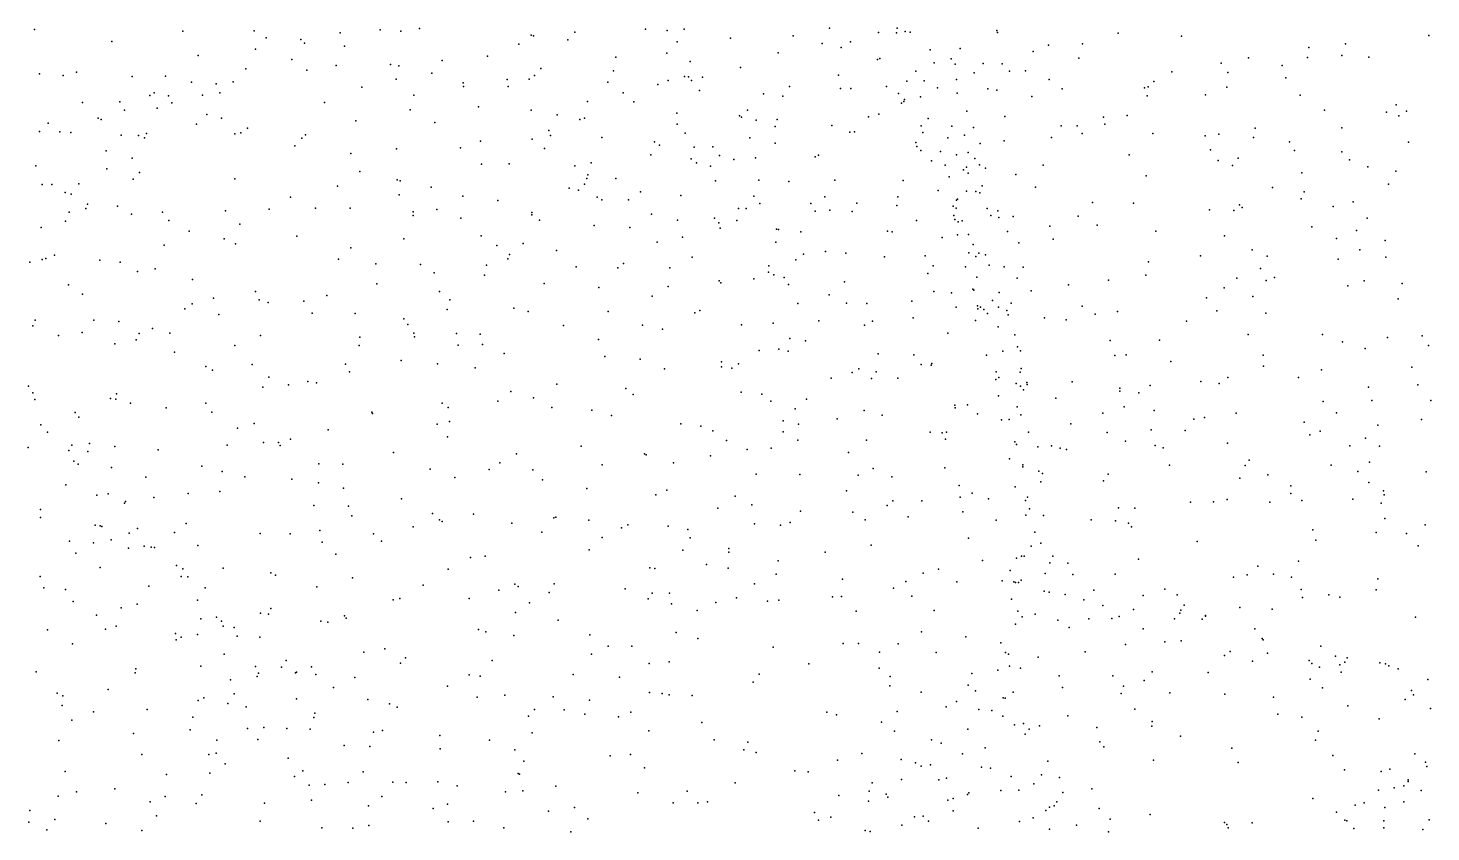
# Model space of a CAD drawing. Header units: metres. Extents: x -24.3 to 24.3, y -27.7 to 27.7.
# Drawn here: x 5.89 to 11.93, y 10.39 to 13.85 of the extents above; entities that cross this region are included whole.
import ezdxf

# ---------------------------------------------------------------- set-up
doc = ezdxf.new("R2010")
doc.units = ezdxf.units.M

msp = doc.modelspace()

# ---------------------------------------------------------------- linework, layer by layer
for p in [(5.9222, 13.847, 0.5785), (6.5594, 13.839, -16.9642), (6.8667, 13.8408, -20.7703), (7.2372, 13.8325, 15.7071), (7.4096, 13.8445, -7.7892), (7.4977, 13.8396, -20.4558), (7.5789, 13.8506, 15.6211), (8.2475, 13.8355, 6.1932), (8.5514, 13.8483, -0.5625), (8.6449, 13.8419, 6.3828), (8.7181, 13.8484, -1.9576), (9.3433, 13.8526, 9.8176), (9.5545, 13.8335, 5.4981), (9.6322, 13.8326, 13.277), (9.6342, 13.8528, -2.6194), (9.6695, 13.8383, 8.7217), (9.6901, 13.8353, 5.2052), (10.063, 13.8424, -18.0805), (10.0667, 13.833, -2.3175), (10.5855, 13.8315, 7.3903), (6.2547, 13.7956, -8.2663), (6.9182, 13.8105, 5.0172), (7.0681, 13.8037, 15.4948), (7.0842, 13.7882, 0.6271), (7.2558, 13.7746, 15.9431), (8.0059, 13.784, 15.6062), (8.059, 13.8227, 6.0335), (8.0691, 13.8193, -20.2225), (8.2166, 13.8018, 15.5233), (8.6883, 13.7933, 14.8891), (8.9165, 13.8099, 6.2305), (9.1862, 13.8187, 6.0988), (9.311, 13.7861, 5.88), (9.394, 13.7688, -19.4356), (9.4342, 13.7935, 9.5361), (10.2864, 13.7791, -0.3997), (10.4329, 13.7851, 0.0687), (10.8581, 13.8182, -16.1279), (11.4062, 13.7692, 7.2588), (11.5637, 13.7856, -8.0771), (11.9226, 13.8203, -8.3154), (6.6258, 13.7353, 14.6047), (6.8725, 13.7613, 15.1132), (7.0297, 13.7172, 15.9738), (7.6762, 13.7125, 15.9197), (7.8707, 13.7317, 15.7912), (8.4231, 13.727, 15.3214), (8.6429, 13.7448, -9.0266), (8.7441, 13.7087, -19.972), (9.1227, 13.7455, -19.6877), (9.5503, 13.7169, 13.5079), (9.5595, 13.7212, 10.6411), (9.7765, 13.7591, -18.8427), (9.8667, 13.7208, 12.0361), (9.9051, 13.7655, 4.8963), (10.2198, 13.7519, 7.5566), (10.417, 13.7227, 4.6373), (11.1471, 13.7245, -6.9678), (11.3999, 13.7254, 1.2854), (11.5486, 13.7341, 4.293), (11.6646, 13.7277, 7.2023), (5.9431, 13.6552, 4.3952), (6.0451, 13.649, -17.4381), (6.1027, 13.6626, 13.7941), (6.8311, 13.677, -7.9704), (7.093, 13.6716, 16.2253), (7.2202, 13.6915, 5.1909), (7.4531, 13.6953, 0.6147), (7.4898, 13.6907, 16.0565), (7.632, 13.6592, -15.7887), (8.0737, 13.6492, 15.9088), (8.1005, 13.6794, -7.9086), (8.4136, 13.6691, 6.0045), (8.9604, 13.6825, 14.5372), (9.3817, 13.6499, 5.419), (9.7154, 13.667, 13.1242), (9.794, 13.7028, 8.3499), (9.8845, 13.6971, 12.3696), (9.9666, 13.6608, 7.8008), (10.0053, 13.7007, -2.0356), (10.0867, 13.699, -10.3491), (10.1182, 13.6672, -15.0908), (10.1875, 13.6682, -1.1535), (10.8161, 13.6637, -15.4706), (11.0287, 13.7022, 7.2124), (11.0573, 13.6613, 4.416), (11.291, 13.6911, 4.3559), (6.3421, 13.6436, 14.2073), (6.4849, 13.646, 4.7168), (6.5967, 13.6194, 15.9318), (6.7028, 13.6128, 16.2156), (6.777, 13.6207, 15.6493), (7.3308, 13.5985, 16.5334), (7.4783, 13.6324, 16.2923), (7.7663, 13.6168, 16.1407), (7.7681, 13.6008, 5.4824), (7.9556, 13.6321, 0.536), (7.9604, 13.601, -15.5992), (8.0505, 13.6328, 5.7817), (8.3899, 13.6203, -20.1739), (8.6039, 13.6101, -9.3624), (8.6483, 13.6265, 15.1609), (8.7198, 13.6436, -1.0296), (8.7361, 13.6426, 5.9488), (8.7496, 13.6278, -0.7331), (8.7961, 13.641, -9.6203), (9.1714, 13.6018, 14.2498), (9.3912, 13.5929, -10.2033), (9.4357, 13.5927, 5.2009), (9.5879, 13.6015, 9.6222), (9.6755, 13.624, 8.9856), (9.75, 13.6261, -10.3028), (9.8074, 13.5961, 12.8498), (9.8903, 13.6316, 4.7146), (10.0242, 13.5907, 7.4621), (10.2885, 13.6319, 7.3092), (10.344, 13.5915, -17.5608), (10.6992, 13.5954, 7.0923), (10.7144, 13.6002, 0.5012), (10.7397, 13.6234, 4.4958), (11.0536, 13.5991, 0.8849), (11.3073, 13.6381, -7.8073), (6.1278, 13.5321, -8.8568), (6.2891, 13.5357, -8.5609), (6.4176, 13.5628, 16.6306), (6.4366, 13.5733, 16.3734), (6.4985, 13.5607, 15.6443), (6.5121, 13.5313, -8.294), (6.6439, 13.5644, 16.5701), (6.7198, 13.5733, 15.3808), (7.17, 13.5326, 16.7512), (7.5544, 13.5637, 16.5042), (8.3011, 13.5368, 5.7159), (8.4552, 13.5737, 15.5666), (8.5008, 13.5358, -8.7634), (8.7836, 13.5837, -0.3398), (9.0586, 13.569, 5.5133), (9.1426, 13.5598, -2.316), (9.6403, 13.5712, 9.2495), (9.6538, 13.5302, 9.9342), (9.6638, 13.5372, 10.1548), (9.6667, 13.5447, -19.1536), (9.7345, 13.5564, 10.8051), (9.8929, 13.5719, 11.7532), (10.064, 13.5855, -1.6063), (10.2139, 13.5581, 4.5928), (10.711, 13.5611, -16.9847), (10.9623, 13.5648, -16.6122), (11.369, 13.5633, -6.4679), (6.1954, 13.4651, 16.7578), (6.3094, 13.4999, 15.8519), (6.4502, 13.5086, 14.7652), (6.6635, 13.4811, 4.8448), (6.7265, 13.4655, 16.8836), (7.5387, 13.5014, 5.3202), (7.8332, 13.5139, -20.4754), (8.0593, 13.4988, 5.6093), (8.1711, 13.4799, 16.2092), (8.6858, 13.4872, 5.6493), (8.9565, 13.4748, 5.3394), (8.9648, 13.4695, 14.8476), (8.9901, 13.4987, -19.9181), (9.5113, 13.4714, 4.7426), (9.5556, 13.4822, -2.2508), (9.9344, 13.4944, 12.1383), (10.0978, 13.4727, -18.0924), (10.522, 13.4691, -17.338), (10.6248, 13.476, -15.1131), (11.4743, 13.4994, 7.0004), (11.74, 13.4906, 7.0037), (11.7823, 13.5228, -10.4404), (11.7937, 13.4746, 4.2264), (11.8274, 13.4948, -5.98), (5.9436, 13.4069, -21.8291), (5.9797, 13.4435, -9.3029), (6.0302, 13.406, 13.8694), (6.2081, 13.4598, -21.4985), (6.6195, 13.4392, -16.755), (6.8387, 13.4224, -16.4595), (7.3039, 13.4539, 5.1815), (7.6448, 13.4467, -7.7914), (8.1357, 13.4112, -20.3873), (8.2693, 13.4587, -15.4057), (8.2894, 13.4644, -8.1235), (8.6875, 13.4391, 15.4019), (9.0272, 13.4569, -15.1742), (9.1092, 13.4293, -10.2319), (9.1182, 13.4591, 5.1107), (9.3539, 13.4327, -19.6486), (9.4313, 13.405, -15.0439), (9.4514, 13.4062, 13.8364), (9.7376, 13.4321, 4.5454), (9.7684, 13.4636, -15.0137), (9.8701, 13.4308, 10.9584), (9.9624, 13.4241, 12.3711), (10.341, 13.4317, 7.0479), (10.4087, 13.4313, 4.4455), (10.5283, 13.4397, -10.5434), (11.1751, 13.4226, -15.6219), (11.5477, 13.4232, 4.2741), (6.0775, 13.4028, 15.8787), (6.2947, 13.392, -17.1289), (6.3689, 13.3903, 0.8643), (6.395, 13.3805, 16.9977), (6.4031, 13.3986, 15.2058), (6.7835, 13.3972, 0.8903), (6.8099, 13.4022, -21.0975), (7.0427, 13.3466, 4.9814), (7.0722, 13.3783, -20.9322), (7.0879, 13.3928, -16.1215), (7.8405, 13.3658, 5.3483), (8.0634, 13.3747, -7.9502), (8.1421, 13.3902, 5.4), (8.3639, 13.3822, 16.0596), (8.59, 13.3635, 15.7337), (8.6113, 13.3494, -20.1955), (8.7218, 13.3997, 5.3058), (9.0001, 13.3804, 4.9407), (9.1097, 13.357, 4.7377), (9.7153, 13.3607, -1.9725), (9.7451, 13.4036, 10.4618), (9.8525, 13.3802, 8.4045), (9.9248, 13.3918, 11.4793), (9.9918, 13.3553, -1.3468), (10.0947, 13.3672, 4.4426), (10.2984, 13.3811, -0.1443), (10.4307, 13.3991, 0.1436), (10.7344, 13.3992, 4.3421), (10.9595, 13.3887, -10.6068), (11.0188, 13.3955, -15.3254), (11.1683, 13.3812, -7.5719), (11.3227, 13.3628, -16.1187), (11.835, 13.3612, 1.7551), (6.2295, 13.3244, 14.4645), (6.3417, 13.2933, 14.8936), (7.283, 13.3133, 0.9372), (7.4796, 13.3335, 16.8188), (7.7549, 13.3367, 16.6544), (8.117, 13.3344, 16.4094), (8.5745, 13.3072, 5.1153), (8.7477, 13.2906, 4.8708), (8.7606, 13.3404, 0.2616), (8.8404, 13.3421, -10.1062), (8.8696, 13.3043, 15.3339), (8.9321, 13.2865, -0.7247), (9.0253, 13.2936, -2.1276), (9.2818, 13.298, 14.2702), (9.2962, 13.3062, 4.486), (9.7187, 13.3433, 9.1949), (9.7366, 13.3255, 9.7085), (9.8204, 13.3213, -10.5267), (9.8896, 13.3076, 7.9698), (9.9395, 13.3178, -18.5446), (9.9687, 13.291, 11.7218), (10.6329, 13.3076, 6.8856), (10.9836, 13.3284, 6.9053), (11.1028, 13.2927, 0.8464), (11.3451, 13.3264, 1.1063), (11.5478, 13.3205, -8.0584), (11.5807, 13.2855, 6.9029), (5.9269, 13.2602, -22.1013), (6.2331, 13.2467, 4.6417), (6.3735, 13.2312, -21.6868), (7.3215, 13.2356, -7.9036), (7.8458, 13.2676, 0.8384), (7.965, 13.2687, 5.1579), (8.247, 13.2595, 0.7057), (8.317, 13.2722, 5.198), (8.7708, 13.273, 15.577), (8.8316, 13.2591, -1.1322), (9.7819, 13.2808, 10.1178), (9.8412, 13.2627, 8.6594), (9.92, 13.243, 10.8573), (9.9325, 13.2545, 12.5528), (9.9395, 13.2281, -14.8997), (9.9885, 13.2648, 11.9615), (10.0154, 13.25, -0.8764), (10.2624, 13.2629, -17.772), (11.0155, 13.2831, 4.2505), (11.0783, 13.2612, -16.7891), (11.3762, 13.2293, -16.3809), (11.6609, 13.2557, 1.4827), (11.7808, 13.2368, 4.2141), (5.9545, 13.1789, 13.9563), (5.9968, 13.1796, 0.8239), (6.1121, 13.1821, -17.2507), (6.3463, 13.2031, -9.0065), (6.7837, 13.2037, 17.1879), (7.2258, 13.1718, 4.9891), (7.4826, 13.1989, 5.0887), (7.4953, 13.1957, -20.8264), (7.6285, 13.1687, -15.6552), (8.2222, 13.1635, -8.1699), (8.2882, 13.1811, 4.9454), (8.2982, 13.2046, 16.3551), (8.3036, 13.2214, -9.2601), (8.4233, 13.2049, 16.1765), (8.8531, 13.1946, -15.152), (9.0398, 13.1986, -0.021), (9.168, 13.192, 14.6436), (9.3657, 13.1977, -10.4985), (9.6597, 13.1968, 4.186), (9.8583, 13.2121, 12.8551), (10.0008, 13.1743, 12.277), (10.1448, 13.2228, 4.2656), (10.2301, 13.1683, -14.8385), (10.7061, 13.2162, -14.9451), (11.2497, 13.1666, -10.7182), (11.7487, 13.1815, -8.2306), (6.0538, 13.1454, 14.3415), (6.0787, 13.1378, 15.1558), (7.0228, 13.1255, -21.1863), (7.4917, 13.1343, 16.9961), (7.7653, 13.1291, -20.7166), (7.9161, 13.1113, 4.879), (8.2634, 13.1552, -8.7596), (8.3437, 13.1245, -20.4288), (8.3638, 13.1142, 4.6807), (8.4775, 13.1142, -10.0367), (8.5292, 13.1478, -15.2348), (8.7038, 13.1319, 4.4856), (9.0172, 13.129, 4.2602), (9.3228, 13.1262, 4.0518), (9.6379, 13.1261, -19.3787), (9.8108, 13.1535, 9.4333), (9.8897, 13.1127, 4.079), (9.8939, 13.1168, 8.3757), (9.9331, 13.1513, 7.7598), (9.9724, 13.15, 11.1895), (9.9901, 13.1439, 7.496), (11.3739, 13.1175, -6.6829), (11.3867, 13.1472, 6.8352), (11.5967, 13.1043, -15.9413), (6.0714, 13.0611, 4.6904), (6.1426, 13.0766, -22.2504), (6.1501, 13.0952, 14.9363), (6.2794, 13.0857, 0.9689), (6.3385, 13.0519, 4.7174), (6.4727, 13.0606, 17.3464), (6.7434, 13.0668, -16.5341), (6.9312, 13.0735, -16.284), (7.1308, 13.0779, 1.0574), (7.2804, 13.0775, -15.8986), (7.5511, 13.0612, 1.0338), (7.5511, 13.0466, -7.9702), (7.6538, 13.0716, 4.8391), (8.0615, 13.0596, 16.7206), (8.0623, 13.0496, -20.5965), (8.5772, 13.0517, 16.0452), (8.9509, 13.0765, -1.931), (8.9848, 13.0762, 0.3128), (9.0431, 13.0973, 15.0354), (9.2634, 13.097, 14.3846), (9.2817, 13.0642, -14.9921), (9.3447, 13.0685, 14.1361), (9.4405, 13.0628, -19.7056), (9.461, 13.0987, 13.862), (9.6332, 13.0898, 13.4717), (9.8753, 13.0863, 10.1537), (9.8787, 13.0455, -1.2874), (9.889, 13.0781, -18.7373), (10.0213, 13.0758, 11.5928), (10.038, 13.046, 12.0465), (10.0677, 13.0658, -18.2119), (10.4133, 13.0429, -0.0028), (10.4754, 13.1025, -10.6905), (10.6513, 13.0986, 4.1208), (10.9786, 13.0706, 4.1523), (11.0834, 13.0677, 6.7843), (11.1078, 13.0913, -15.0469), (11.1187, 13.0803, -7.1815), (11.5108, 13.0849, 1.2057), (5.9499, 12.9938, 14.1657), (6.0543, 13.0219, -9.8896), (6.4996, 13.0251, -16.8539), (6.8057, 13.0088, 17.3165), (7.7571, 13.0352, 16.9263), (8.0953, 13.0261, -9.1384), (8.3308, 13.0037, 16.4518), (8.4837, 12.9946, 4.3368), (8.6888, 13.0264, -10.2787), (8.8489, 13.0346, 15.6002), (8.8674, 13.0146, 4.1143), (8.8725, 12.992, -1.5218), (8.9449, 13.0246, -20.1544), (9.1147, 12.9874, 3.8849), (9.1236, 12.9857, -10.543), (9.7183, 13.0239, 13.2782), (9.8832, 13.0295, 9.7179), (9.8973, 13.0189, 9.944), (9.9146, 13.0225, 8.0749), (10.0724, 13.038, 3.9867), (10.1337, 13.0411, -0.3882), (10.2923, 13.0001, 6.9423), (10.4946, 13.0038, -17.6155), (11.4189, 12.9978, -8.065), (11.6569, 13.0341, 6.8084), (6.5871, 12.9784, -8.879), (6.7373, 12.9459, 1.0992), (6.787, 12.9247, -8.6288), (7.051, 12.9575, 4.799), (7.5112, 12.9456, 17.1155), (7.8439, 12.9586, -15.5165), (8.0253, 12.926, 4.5416), (8.6011, 12.9317, 4.1209), (8.7106, 12.9532, 0.6966), (9.112, 12.9312, -0.7196), (9.2205, 12.9753, 14.5618), (9.5932, 12.9787, 3.8648), (9.6132, 12.9758, -14.8739), (9.8284, 12.9512, 13.0258), (9.8947, 12.9622, 9.1611), (9.9413, 12.9647, 12.61), (9.962, 12.9216, 3.814), (10.1096, 12.9766, 7.0835), (10.1584, 12.929, -10.7177), (10.3062, 12.944, 3.8862), (10.7475, 12.9787, 6.7325), (11.0433, 12.9582, -7.5465), (11.5255, 12.9471, 4.1057), (11.6112, 12.9814, -6.4094), (11.7346, 12.9388, -15.6693), (5.9709, 12.8615, -10.2209), (6.0069, 12.8757, -22.9867), (6.4803, 12.9187, -22.009), (7.283, 12.9067, 4.6946), (7.9119, 12.9175, -8.1534), (7.9663, 12.8784, -8.6253), (8.168, 12.8953, 4.3685), (8.7524, 12.8671, 15.8501), (9.2313, 12.8798, -0.392), (9.3259, 12.8913, 3.738), (9.4137, 12.884, -10.6348), (9.5795, 12.8684, 13.5905), (9.7546, 12.8723, -10.7048), (9.9435, 12.8856, 9.5416), (9.9727, 12.8697, 10.0841), (9.9863, 12.8837, -18.4892), (10.0143, 12.8772, 10.7094), (10.9396, 12.8725, 6.7047), (11.1627, 12.8982, 0.7053), (11.2274, 12.8712, -17.0542), (11.6259, 12.8987, -10.6218), (11.7374, 12.8667, 1.4055), (5.9021, 12.8457, 0.8617), (5.9546, 12.856, -17.333), (6.2029, 12.8543, -22.6769), (6.2901, 12.8446, 17.4928), (6.3655, 12.8054, 1.0513), (6.4415, 12.8166, -22.3276), (7.2304, 12.8581, -21.25), (7.3911, 12.8381, -8.1682), (7.5836, 12.8354, 4.5891), (7.8674, 12.8317, 16.9216), (7.9585, 12.8599, -9.4784), (8.2527, 12.825, 1.01), (8.4316, 12.8209, 4.0143), (8.4572, 12.8394, 16.3232), (8.6557, 12.8203, 3.8442), (9.0809, 12.8018, 15.0638), (9.0828, 12.8288, -14.9854), (9.1984, 12.8554, 0.1516), (9.7897, 12.8293, -19.1466), (9.9282, 12.8254, 8.9237), (10.0306, 12.8329, 12.2887), (10.0953, 12.8253, 11.6889), (10.1773, 12.823, 3.7044), (10.7168, 12.8464, 3.9173), (11.1989, 12.8181, -6.8606), (11.5332, 12.8586, 6.7308), (6.0683, 12.7477, 4.6773), (6.6021, 12.7707, 17.5044), (7.3956, 12.7515, 17.2343), (7.6421, 12.7995, -20.9449), (7.8577, 12.7888, 4.4052), (8.1146, 12.7537, -9.9878), (8.6482, 12.7409, -20.4064), (8.8684, 12.7647, 15.6883), (8.8754, 12.7568, 3.5872), (9.0179, 12.7728, 0.5967), (9.1032, 12.7907, -1.4519), (9.1487, 12.7791, 14.856), (9.1666, 12.7488, 3.5601), (9.4073, 12.7609, -1.5457), (9.7664, 12.7971, 3.6229), (9.9769, 12.7803, 9.7374), (10.1515, 12.7757, 7.1651), (10.3722, 12.7477, -0.1914), (10.5434, 12.7672, 6.8467), (10.7049, 12.7894, -17.5078), (11.0958, 12.7765, -10.7836), (11.2233, 12.7665, 3.9799), (11.2589, 12.7787, 6.7376), (11.5739, 12.7434, -8.3369), (11.6442, 12.7644, 4.0834), (11.8083, 12.7539, 6.7615), (6.1286, 12.707, 17.5528), (6.692, 12.6903, -22.1255), (6.8729, 12.7196, -16.308), (6.888, 12.6836, -21.8269), (7.1792, 12.7023, 4.5209), (7.6651, 12.7187, -8.2859), (7.7097, 12.6826, -8.7375), (8.3507, 12.7366, -20.5728), (8.5798, 12.6993, -10.4762), (9.3419, 12.705, -14.8753), (9.793, 12.7193, -1.0207), (9.8688, 12.7125, 12.9214), (9.9606, 12.7287, 7.9887), (9.9649, 12.7246, 7.6456), (10.0447, 12.6801, 10.3672), (10.0733, 12.7146, 12.086), (10.2107, 12.7215, -14.6712), (10.9657, 12.6917, -17.3796), (11.0421, 12.7352, -7.8335), (11.1648, 12.698, -14.795), (11.7905, 12.6881, -8.5366), (6.5691, 12.6448, -9.4829), (6.5999, 12.6653, 4.5767), (6.7149, 12.6202, 1.1593), (6.9277, 12.6722, 4.5986), (7.0804, 12.6771, -21.5785), (7.1164, 12.6262, 17.4031), (7.301, 12.624, -8.6024), (7.6973, 12.6413, -9.038), (7.9853, 12.6467, 4.0258), (8.0469, 12.6329, 16.8703), (8.3901, 12.6326, 3.6967), (8.7638, 12.6274, 15.9351), (8.7847, 12.6373, -15.0652), (9.2073, 12.6671, -1.1784), (9.4165, 12.6692, 3.4414), (9.5039, 12.6677, -19.7698), (9.6978, 12.678, -19.4781), (9.8886, 12.6521, -18.8444), (9.9799, 12.6578, 8.2521), (9.982, 12.6443, 8.7811), (9.9935, 12.6517, 9.4661), (10.0068, 12.6414, 12.4469), (10.023, 12.6238, 9.946), (10.0702, 12.6521, -18.3151), (10.1058, 12.6376, 10.9977), (10.1252, 12.6681, 11.4321), (10.4314, 12.6561, -10.8006), (10.4869, 12.6212, 3.5823), (10.5831, 12.6324, -14.6053), (11.0099, 12.6356, 6.7796), (11.2217, 12.625, -8.1081), (5.915, 12.5714, 4.6433), (5.9248, 12.5951, -23.6011), (6.1776, 12.5956, -10.1344), (6.2847, 12.5901, -23.0193), (6.4297, 12.5599, -16.8555), (7.5111, 12.6008, 4.3105), (7.5285, 12.5776, 1.2008), (8.1977, 12.5725, -15.2693), (8.5391, 12.5743, 3.5223), (8.9648, 12.5759, 15.5083), (9.1005, 12.582, -20.1841), (9.297, 12.5929, 14.4475), (9.4935, 12.5741, -1.1187), (9.5287, 12.5917, 13.7117), (9.7032, 12.6061, 3.3489), (9.9715, 12.5947, 3.3742), (10.0694, 12.5673, 7.481), (10.1118, 12.6186, 11.8023), (10.268, 12.6061, -17.9801), (10.362, 12.5971, 6.998), (10.8797, 12.5909, 3.7), (6.0244, 12.5295, 17.6376), (6.1265, 12.5424, -23.3573), (6.3584, 12.5104, -9.911), (6.3724, 12.538, 4.5686), (6.5033, 12.5401, 17.6104), (6.8946, 12.5301, 17.5), (7.3222, 12.522, -15.7652), (7.5539, 12.5403, -9.3034), (7.5577, 12.5241, -21.1555), (7.7385, 12.5383, 4.0316), (7.8399, 12.536, -15.4399), (8.3493, 12.513, 16.5616), (8.6242, 12.5566, 1.0067), (9.1727, 12.5161, -10.7532), (9.2394, 12.5066, 14.6594), (9.8528, 12.5392, -10.7948), (10.1415, 12.5322, -0.4365), (10.551, 12.508, 6.9054), (10.764, 12.5088, 0.1361), (11.1458, 12.5334, 0.4961), (11.4657, 12.5345, -6.5959), (11.5515, 12.5021, 3.9616), (11.7453, 12.5204, 1.1838), (11.8935, 12.5285, -8.7704), (6.2675, 12.4941, 17.69), (6.5246, 12.4585, -22.7842), (6.784, 12.4868, 4.4914), (7.3187, 12.4871, -9.0183), (7.7457, 12.4882, -9.7045), (7.8498, 12.4906, 17.0265), (7.9432, 12.4515, 1.2143), (8.3766, 12.4386, -10.5072), (9.0403, 12.4653, 15.3055), (9.1255, 12.4703, -14.9161), (9.1654, 12.4625, 14.9094), (9.5528, 12.4507, -0.3902), (9.7058, 12.446, 3.1404), (10.0184, 12.4449, 8.9902), (10.0895, 12.4622, 10.185), (10.1529, 12.4812, 11.5424), (10.1653, 12.463, 11.1173), (10.5713, 12.443, -17.7754), (10.6197, 12.4467, 3.4613), (11.2096, 12.4452, -17.3886), (11.649, 12.474, 6.8281), (11.9208, 12.4861, -15.1804), (6.6591, 12.3957, -9.6381), (6.6875, 12.3798, 17.6108), (6.8584, 12.4052, -16.276), (7.2599, 12.4062, 4.1934), (7.4997, 12.4215, 4.0441), (7.6564, 12.4083, 17.1597), (7.8188, 12.3897, -20.9944), (8.5289, 12.4271, 16.31), (8.6332, 12.3868, 3.2967), (8.8782, 12.4156, 0.897), (8.879, 12.3944, -10.7452), (8.9234, 12.3893, 15.6467), (8.9519, 12.4083, 3.2081), (9.4692, 12.3862, 13.9698), (9.7382, 12.4042, -14.669), (9.7811, 12.402, 13.1158), (9.7841, 12.4094, -19.3708), (10.168, 12.3873, -18.2094), (10.8125, 12.4183, 6.8808), (11.2117, 12.3976, 3.6813), (11.461, 12.3812, -14.6953), (11.8501, 12.3932, -10.377), (6.9304, 12.3502, 4.281), (7.0154, 12.3178, -9.4515), (7.0984, 12.3309, -21.8687), (7.1348, 12.3253, -15.9447), (7.278, 12.3732, -9.3225), (8.1696, 12.3206, 3.466), (9.3502, 12.3463, 14.3162), (9.4403, 12.3707, -14.7655), (9.5236, 12.344, 3.0649), (9.5442, 12.3733, 13.7359), (9.6371, 12.3456, 13.4529), (10.0592, 12.3396, 3.1448), (10.0609, 12.3735, 7.9365), (10.0718, 12.3493, 12.2672), (10.146, 12.323, 10.382), (10.1634, 12.3711, 7.4712), (10.1933, 12.3279, 11.3094), (10.1944, 12.3191, 10.9525), (10.3875, 12.3302, 7.0856), (10.9408, 12.3313, -17.6322), (11.0201, 12.3224, -6.8443), (11.0584, 12.3482, -14.5614), (11.3625, 12.3482, 6.8749), (5.8952, 12.3112, -13.0009), (5.9148, 12.2827, -13.5326), (6.2487, 12.2591, -23.4658), (6.2749, 12.2789, 17.7635), (6.904, 12.307, 17.5721), (7.9713, 12.2891, 3.5518), (8.0695, 12.2608, -20.8569), (8.4665, 12.3009, -20.634), (8.4983, 12.2756, -15.1153), (8.9624, 12.2856, 15.4344), (9.0513, 12.2777, 15.165), (10.0711, 12.2701, 9.2596), (10.1647, 12.3112, -10.8135), (10.1779, 12.2959, 10.6564), (10.3172, 12.2596, 3.1649), (10.5925, 12.2894, 3.2981), (10.5932, 12.3032, 6.9827), (10.6747, 12.2827, -14.4649), (10.7228, 12.3141, -7.3902), (11.6636, 12.3077, -8.7328), (11.8759, 12.3166, -6.4962), (5.9231, 12.254, -12.5673), (6.0968, 12.1978, -10.5998), (6.2717, 12.2555, -10.2543), (6.335, 12.2383, 4.4503), (6.4888, 12.2176, -16.7323), (6.6594, 12.2379, 1.1852), (6.6849, 12.1991, 4.2361), (7.3728, 12.1992, -21.5503), (7.6759, 12.2386, -9.9734), (7.7021, 12.2192, 3.6382), (7.916, 12.2466, 16.9988), (8.148, 12.2191, -15.2344), (8.3205, 12.2082, 16.5423), (9.0905, 12.2472, -20.283), (9.1952, 12.2137, 2.9809), (9.2437, 12.2549, 14.5624), (9.4924, 12.2064, -19.9675), (9.882, 12.2291, 12.8712), (9.8841, 12.2187, 3.0041), (9.9376, 12.2308, -18.8321), (10.1504, 12.2228, 10.1153), (10.6119, 12.2229, -10.7649), (10.7412, 12.2067, -7.8236), (11.4679, 12.2449, 3.6898), (11.5254, 12.197, -10.524), (11.6774, 12.2503, 0.9245), (11.9319, 12.2499, -16.9768), (5.9483, 12.145, 17.8414), (6.1125, 12.178, -17.0305), (6.8667, 12.1511, 4.0915), (7.3759, 12.1942, -15.6545), (7.6545, 12.1481, 17.1843), (7.7084, 12.1588, -15.4428), (8.4052, 12.1855, 3.2137), (8.703, 12.1501, 3.0473), (8.7889, 12.1393, 15.7857), (9.1442, 12.1619, 14.7859), (9.2095, 12.1476, -10.8557), (9.3767, 12.1713, 14.0889), (9.5704, 12.187, 13.5878), (9.9798, 12.1927, -0.427), (10.0836, 12.1673, 8.8262), (10.1169, 12.1685, 8.6029), (10.1664, 12.1882, 7.6349), (10.3815, 12.1487, -18.11), (10.5203, 12.1947, -0.1214), (10.9118, 12.1693, 3.3147), (10.9577, 12.1764, 0.1896), (11.0938, 12.1949, -10.6802), (11.3858, 12.1568, 0.566), (11.7033, 12.1439, 6.9415), (11.891, 12.1684, 1.1679), (5.9772, 12.1135, -10.9977), (6.7956, 12.1301, 17.6631), (7.0228, 12.084, 17.6087), (7.1851, 12.1232, 3.867), (7.699, 12.0932, -21.1548), (8.8413, 12.1197, -20.4494), (8.9003, 12.0773, -14.8991), (9.1436, 12.115, 0.7839), (9.2076, 12.0792, -14.7742), (9.5021, 12.0791, 2.8755), (9.7759, 12.1134, 13.1169), (9.8279, 12.1111, -14.5552), (9.8423, 12.0831, -19.2976), (9.8467, 12.1141, -10.8019), (10.2003, 12.114, 10.3349), (10.5389, 12.1126, 3.114), (10.7282, 12.1236, -7.1079), (10.8746, 12.1208, -8.0803), (11.4112, 12.102, -17.4955), (11.4551, 12.1182, 6.9533), (11.6498, 12.0873, 3.7312), (5.8938, 12.047, -24.0968), (6.0688, 12.0352, 4.3852), (6.0827, 12.0571, -13.896), (6.151, 12.0304, -13.1399), (6.1587, 12.0652, 0.9267), (6.2678, 12.0518, 4.2964), (6.4533, 12.0375, 4.1805), (6.7503, 12.0577, -22.7936), (6.9074, 12.0685, 1.2523), (6.9713, 12.0696, -16.0915), (6.9783, 12.0563, 3.9238), (7.4662, 12.0253, 17.3135), (7.9955, 12.0202, 3.2454), (8.2739, 12.0533, 1.2499), (8.5466, 12.0206, 16.166), (8.9892, 12.0386, 15.1152), (9.0921, 12.0445, 2.8524), (9.425, 12.0253, 13.8944), (10.1412, 12.0719, 9.5351), (10.1487, 12.061, 8.0428), (10.2406, 12.0508, -14.4293), (10.2984, 12.055, -10.7446), (10.3364, 12.045, 3.0053), (10.3629, 12.0389, 7.4024), (10.6178, 12.0746, -7.574), (10.7451, 12.0556, -17.8982), (10.7791, 12.0467, 7.0747), (11.0558, 12.0659, -8.3119), (11.5824, 12.0541, -6.4656), (11.7104, 12.053, -14.6317), (6.0907, 11.989, -14.3529), (6.1092, 11.9765, -12.2598), (6.2529, 11.9612, 17.876), (6.642, 11.9673, -10.0307), (7.1453, 11.9771, -22.0074), (7.2481, 11.9757, 3.6447), (7.924, 11.9813, 1.3445), (8.3649, 11.9732, 16.4252), (8.5538, 12.0155, -20.6141), (8.6715, 11.9822, 2.9069), (8.8305, 12.0115, 1.0838), (9.5317, 11.9578, 13.6547), (9.8393, 11.9595, 12.9613), (10.1175, 11.9983, 12.1611), (10.1747, 11.9723, 11.624), (10.1751, 11.9638, 8.3933), (10.8073, 11.9717, -6.8464), (11.1319, 11.9701, -17.7463), (11.1492, 11.9937, 6.9998), (11.5019, 11.9717, -8.8836), (11.6681, 11.9843, -10.2169), (6.4012, 11.9204, 1.0555), (6.7288, 11.9436, 3.9272), (6.8272, 11.9206, 17.7239), (7.0296, 11.9112, 3.7062), (7.1442, 11.8954, 17.5412), (7.6244, 11.954, 1.321), (7.7302, 11.9186, 3.2876), (7.8787, 11.9529, -10.3952), (8.0658, 11.952, 16.8291), (8.1075, 11.909, 3.0927), (9.0283, 11.9328, 14.8995), (9.2159, 11.9317, 14.3631), (9.466, 11.9285, -20.1611), (9.611, 11.9219, 2.7634), (10.2443, 11.9463, 10.6789), (10.2535, 11.8998, 10.9177), (10.2601, 11.9359, 7.6838), (10.523, 11.9038, 2.954), (10.543, 11.9334, 7.3088), (11.1089, 11.9154, -6.5974), (11.2301, 11.9304, 3.3524), (11.6172, 11.9442, 7.041), (11.6645, 11.8974, -9.2058), (11.9119, 11.9422, -17.212), (6.0562, 11.8874, -11.2884), (6.1895, 11.8418, 4.1393), (6.2389, 11.8476, -14.1101), (6.5823, 11.8495, 17.8183), (6.7188, 11.8587, -23.0164), (7.2521, 11.873, -9.9601), (8.2987, 11.8712, 2.972), (8.5964, 11.8443, -10.838), (8.6432, 11.8641, -14.9409), (8.9368, 11.8387, -20.4279), (9.416, 11.8608, 0.5745), (9.9008, 11.8843, -0.2782), (9.9574, 11.8504, -19.1344), (10.1417, 11.8779, 11.9551), (11.3289, 11.8822, -14.3527), (11.3295, 11.8497, -10.4215), (11.7275, 11.8616, -9.9483), (11.7304, 11.8431, -17.4433), (5.9477, 11.7808, 4.2507), (6.309, 11.8075, -12.8589), (6.3136, 11.8151, -13.7866), (6.4349, 11.8322, 3.9823), (7.1236, 11.7986, 1.2783), (7.2736, 11.7951, -15.6402), (7.5007, 11.8262, 3.3248), (8.8632, 11.7863, 15.2265), (9.0091, 11.8001, 2.6998), (9.5916, 11.798, 13.5104), (9.6159, 11.8181, 0.235), (9.741, 11.8175, -19.9752), (9.906, 11.8338, -19.4606), (10.0281, 11.8269, -18.8247), (10.1868, 11.819, 8.6721), (10.1957, 11.8343, 9.4659), (10.2034, 11.7834, 10.1961), (10.5877, 11.788, -7.9376), (10.6578, 11.7865, -0.0842), (10.8964, 11.8117, 3.0375), (10.9967, 11.8134, 0.116), (11.0549, 11.8241, 7.1396), (11.2386, 11.8126, 0.3153), (11.3767, 11.8194, 7.1327), (11.5957, 11.8249, 3.5202), (11.7172, 11.8074, -9.5329), (5.9476, 11.7456, -24.1295), (6.575, 11.7202, 3.8041), (7.287, 11.7534, -21.747), (7.6347, 11.7631, -10.2844), (7.6651, 11.7365, 17.1414), (7.6761, 11.7285, 3.1201), (7.8114, 11.7609, -21.0227), (7.9765, 11.7219, 16.8959), (8.1562, 11.7453, -20.7737), (8.1651, 11.7479, 16.6443), (8.3074, 11.7353, -10.7743), (8.4753, 11.7148, 16.1357), (9.0211, 11.7185, 14.6811), (9.1739, 11.7245, 14.2755), (9.2179, 11.7734, -14.6819), (9.4438, 11.7689, -10.8887), (9.4962, 11.7357, 13.7152), (9.6823, 11.7487, 13.3031), (9.9177, 11.7701, 2.7005), (10.0609, 11.7343, 12.4164), (10.1876, 11.7566, 9.7274), (10.264, 11.7544, 7.9008), (10.4697, 11.7368, 2.8143), (10.5744, 11.7323, -14.2469), (10.6302, 11.7213, -10.6085), (11.7337, 11.7423, 0.7509), (11.9067, 11.7148, 7.2386), (6.1829, 11.7126, -14.8618), (6.2042, 11.7101, -11.524), (6.2117, 11.708, -23.8055), (6.3287, 11.6789, -12.2408), (6.3654, 11.6993, -10.6612), (6.5238, 11.681, -23.4183), (6.8932, 11.6775, 3.5299), (7.0219, 11.676, -15.8367), (7.1493, 11.6896, 3.3873), (7.3799, 11.6755, 17.3514), (7.5512, 11.7063, -15.3647), (8.1051, 11.683, 2.8856), (8.3645, 11.6596, -14.9685), (8.4479, 11.7022, 2.7737), (8.6489, 11.7094, 15.7623), (8.7332, 11.6948, 15.5074), (8.7435, 11.6593, 1.2094), (9.1322, 11.713, 0.9334), (9.9415, 11.6578, 12.7087), (10.227, 11.6825, 10.9028), (10.6431, 11.7065, 7.4608), (11.4232, 11.6931, -17.7628), (11.6955, 11.6815, -14.3657), (11.8269, 11.6781, -6.4866), (6.0725, 11.6443, -15.1932), (6.1751, 11.6372, -16.8151), (6.2511, 11.6501, -11.1777), (6.3257, 11.6136, -11.8805), (6.3941, 11.6233, -14.4893), (6.4236, 11.6191, -12.5862), (6.4382, 11.6171, 17.8921), (6.6248, 11.6257, -10.3339), (7.1591, 11.6402, -10.1234), (7.4157, 11.645, 3.1755), (8.3088, 11.6076, 16.3513), (8.7126, 11.606, 2.6526), (8.9093, 11.6126, -14.716), (8.9103, 11.597, 14.8591), (9.3245, 11.5973, 14.0142), (9.522, 11.6277, 2.5525), (10.211, 11.6224, 11.2433), (10.253, 11.636, -18.521), (10.9264, 11.6424, -10.4789), (11.4361, 11.6485, 7.2938), (11.8767, 11.625, 3.577), (6.0997, 11.5928, 0.7154), (6.5327, 11.54, -13.1992), (7.218, 11.5885, 17.4792), (7.7981, 11.5743, -15.1681), (7.8607, 11.58, -10.5607), (8.8136, 11.5438, 15.0847), (9.1224, 11.5596, -20.392), (10.0017, 11.5616, -20.2278), (10.1478, 11.5719, 12.1059), (10.1691, 11.5803, 10.3069), (10.1807, 11.5802, 11.4816), (10.2918, 11.5517, 8.2102), (10.3046, 11.5796, -0.1882), (10.3689, 11.5496, 7.9004), (10.6735, 11.5663, -18.298), (11.1872, 11.5362, 2.9948), (11.3613, 11.5581, 3.1346), (5.9464, 11.4919, 0.4567), (6.2047, 11.5312, 3.9038), (6.5532, 11.492, -12.8385), (6.5598, 11.5246, -13.9511), (6.5808, 11.4915, -13.4935), (6.7338, 11.5281, 3.4716), (6.9382, 11.5088, 17.6996), (6.959, 11.4984, 3.2911), (7.2903, 11.4867, 1.2802), (7.7019, 11.5244, 1.3079), (8.57, 11.5295, -10.9257), (8.5916, 11.5264, -20.4887), (8.9076, 11.5276, 2.5685), (9.1136, 11.5026, -10.9479), (9.3993, 11.4811, -14.4769), (9.7459, 11.5065, -20.3764), (9.812, 11.5234, 12.9925), (10.0863, 11.4732, 12.3603), (10.121, 11.5187, -19.2538), (10.1676, 11.477, 10.507), (10.2719, 11.5059, 8.5833), (10.39, 11.5015, -14.1662), (10.5722, 11.5019, 7.7402), (11.0823, 11.4897, 7.4563), (11.1412, 11.4989, -6.4306), (11.2547, 11.5025, -9.0566), (11.3317, 11.4901, 7.4408), (11.7027, 11.4827, 3.3685), (5.9617, 11.444, 4.0082), (6.0546, 11.4368, -15.4064), (6.4134, 11.4505, -11.6334), (6.6554, 11.444, -16.1357), (7.1362, 11.4485, -22.0056), (7.5946, 11.455, 2.9048), (7.9199, 11.4328, -20.8085), (7.9883, 11.4595, 2.7623), (8.0036, 11.4488, 1.323), (8.1374, 11.4228, 16.5283), (8.1579, 11.4602, -10.8022), (8.4637, 11.4394, 15.9986), (8.5794, 11.4204, 15.6384), (8.6545, 11.4206, 15.4085), (9.021, 11.4603, 14.3901), (9.6191, 11.4418, 0.4614), (9.6719, 11.4703, 2.4653), (9.8919, 11.4696, -10.7778), (10.1367, 11.4694, 9.7796), (10.144, 11.4664, 10.119), (10.1574, 11.4667, 11.7905), (10.2677, 11.4291, -19.6941), (10.2881, 11.4249, -7.7339), (10.3577, 11.4145, -20.5053), (10.4811, 11.4328, -20.0376), (10.7871, 11.4372, -6.5728), (10.8402, 11.4136, 2.7585), (11.3727, 11.4364, -9.6208), (11.4927, 11.4141, -14.1029), (11.6957, 11.4354, 7.4975), (6.0883, 11.3847, 18.0301), (6.2945, 11.3569, 0.7741), (6.3639, 11.373, -15.3033), (6.6234, 11.3903, -10.6418), (6.9393, 11.3544, 1.1529), (7.4654, 11.3922, -15.2247), (7.4935, 11.3971, 17.2622), (7.7926, 11.3974, 17.0137), (8.0516, 11.3794, -14.9729), (8.5628, 11.3963, 2.5663), (8.6634, 11.375, -14.7103), (8.8534, 11.3797, 14.745), (8.9433, 11.3999, 1.1416), (9.0764, 11.3856, 2.4542), (9.1254, 11.39, 14.2025), (9.3564, 11.4045, 2.4069), (9.3956, 11.4057, 13.8426), (9.697, 11.4081, -14.3283), (10.1272, 11.3951, 9.2091), (10.4382, 11.3915, -6.8654), (10.5191, 11.3679, -20.7818), (10.6936, 11.4112, -10.4283), (10.8692, 11.3685, -20.6198), (11.1091, 11.3584, -10.0289), (11.3795, 11.4021, 0.3566), (11.5396, 11.4027, -6.3908), (6.188, 11.3259, 3.6994), (6.6378, 11.3097, 3.3175), (6.7044, 11.3173, -23.1442), (6.7267, 11.3007, 17.8137), (6.8946, 11.3342, -22.7204), (6.9286, 11.3305, 3.1234), (7.1539, 11.2999, -15.1778), (7.1846, 11.2958, -21.5722), (7.2556, 11.3235, 17.4381), (7.2624, 11.3127, 2.923), (7.9922, 11.3379, 16.7005), (8.1753, 11.3042, 2.5955), (8.7731, 11.3464, 14.9467), (9.4583, 11.3426, -20.3556), (9.7938, 11.3455, 0.2277), (10.1543, 11.3425, 12.1238), (10.1725, 11.3183, 10.7668), (10.2286, 11.3302, 2.4428), (10.3267, 11.3042, -19.2918), (10.4592, 11.3094, -18.6905), (10.5581, 11.3117, 7.9541), (10.5894, 11.3207, -19.5747), (10.6521, 11.3497, 2.6368), (10.8281, 11.3096, -8.7075), (10.8514, 11.3339, -18.3966), (10.8559, 11.3481, -20.2562), (10.9468, 11.309, -21.0599), (10.961, 11.3216, 0.0791), (10.9617, 11.3241, 7.6468), (11.2479, 11.3516, -9.3625), (11.8652, 11.3178, 3.424), (5.9775, 11.2626, 3.8028), (6.2265, 11.266, -15.581), (6.2724, 11.2786, 17.972), (6.5284, 11.2477, -15.6802), (6.6232, 11.2431, -12.0103), (6.7338, 11.278, -13.182), (6.7813, 11.2735, -13.9967), (6.794, 11.2354, -13.5382), (6.8918, 11.2316, -14.9062), (7.8326, 11.2645, 2.6756), (7.8639, 11.2539, -10.713), (7.9843, 11.2388, -20.5841), (8.3114, 11.241, 16.0563), (8.6828, 11.2519, -11.0229), (9.7386, 11.254, 2.3583), (9.9303, 11.233, 12.7023), (10.144, 11.2867, 8.8009), (10.3747, 11.2727, -10.4574), (10.6938, 11.2676, -0.0531), (11.1735, 11.2669, -20.451), (6.0849, 11.2018, -24.0118), (6.5319, 11.22, 17.8853), (6.5522, 11.2307, -11.4453), (7.4289, 11.1814, -14.9881), (8.3909, 11.1927, 15.7528), (8.492, 11.1931, 2.4673), (8.7772, 11.2254, 2.4264), (9.101, 11.1886, 2.339), (9.4015, 11.2036, 2.3244), (9.4676, 11.2035, -10.9191), (9.6394, 11.2029, 13.3556), (10.0805, 11.2074, 9.9996), (10.6171, 11.2003, -19.0662), (10.7861, 11.2118, -21.2947), (10.8563, 11.2155, -19.3988), (11.2053, 11.2261, 2.8723), (11.21, 11.22, -19.998), (11.458, 11.1924, -21.1089), (6.7373, 11.1584, -12.3637), (7.0048, 11.131, -21.9708), (7.3396, 11.1669, -21.036), (7.4968, 11.1187, 1.2328), (7.5177, 11.1422, 2.7001), (7.8912, 11.1311, 16.7148), (8.3191, 11.1583, -20.3375), (8.5669, 11.1174, 15.1673), (8.6532, 11.1255, 14.9593), (9.2549, 11.1164, 13.9089), (9.5591, 11.1662, 0.6557), (9.8029, 11.1647, 12.9839), (10.1006, 11.1649, 9.4937), (10.1141, 11.1577, 12.282), (10.2413, 11.1449, -6.944), (10.4434, 11.1683, -21.2011), (11.0427, 11.1526, 2.7461), (11.0674, 11.1701, -18.5283), (11.1641, 11.128, -19.3261), (11.2289, 11.162, 7.764), (11.4075, 11.1304, -21.5709), (11.4188, 11.118, -19.5788), (11.5205, 11.1492, 0.4414), (11.5392, 11.112, -19.958), (11.5607, 11.1237, 7.7878), (11.571, 11.142, -20.472), (11.7115, 11.1212, -20.7791), (11.7362, 11.1171, 3.2372), (5.9294, 11.0816, -15.8109), (6.3545, 11.0783, 3.3234), (6.3579, 11.0944, -16.0797), (6.6369, 11.1071, 3.1114), (6.8728, 11.105, -10.7269), (6.8801, 11.0621, 17.6745), (6.8852, 11.0762, 2.8829), (6.9847, 11.1019, -13.7923), (7.0452, 11.0779, -14.173), (7.0497, 11.0803, -14.5132), (7.1133, 11.1037, -21.3159), (7.1331, 11.0704, 2.787), (7.3005, 11.057, 17.3214), (7.793, 11.0697, 1.2606), (7.8398, 11.0629, 2.5303), (8.2402, 11.0704, 15.9356), (8.44, 11.0589, 15.3914), (9.0405, 11.072, 14.1909), (9.557, 11.098, -14.2113), (9.6044, 11.0617, 2.2885), (9.956, 11.0755, 2.3215), (10.0676, 11.0887, -7.4331), (10.1184, 11.1066, 10.6081), (10.166, 11.0985, 11.9083), (10.3324, 11.0641, -8.298), (10.5628, 11.0645, -8.6712), (10.7318, 11.082, 8.0442), (10.9736, 11.0796, -9.4208), (11.4127, 11.05, -19.0927), (11.4523, 11.1016, -18.3826), (11.5448, 11.0803, 3.0786), (11.7504, 11.1081, 0.6533), (11.7905, 11.0943, -6.4186), (6.0193, 10.9896, 3.5274), (6.2384, 11.0055, -23.8227), (6.7652, 11.0476, 0.9638), (7.2084, 11.0143, 1.1244), (7.6995, 11.0197, -20.5223), (8.5692, 10.9931, 2.3396), (9.0141, 11.0372, -20.1694), (9.6023, 11.0214, 13.4776), (9.7378, 10.9949, 13.2398), (9.9396, 11.0242, 0.2788), (9.9715, 11.0001, 9.6254), (10.134, 10.9952, 11.0137), (10.3466, 11.0145, 2.3984), (10.609, 11.02, -13.8678), (10.6972, 11.0442, 2.53), (10.8074, 10.9916, 0.0229), (11.4645, 11.0128, -18.7043), (11.8479, 11.0013, -19.7728), (11.9187, 11.0492, -21.0155), (6.0408, 10.9378, -16.5301), (6.0436, 10.9782, 0.0763), (6.6256, 10.9593, 17.8244), (6.6497, 10.9704, -23.074), (6.7532, 10.9458, -22.7673), (6.7805, 10.9869, -11.7592), (6.8327, 10.9307, -11.1098), (7.0499, 10.9665, -13.3763), (7.3568, 10.9631, -14.4321), (7.4493, 10.9442, 17.1641), (7.4821, 10.9298, 2.5569), (7.8264, 10.9733, -14.6795), (7.9454, 10.9812, 16.5208), (8.1534, 10.9739, 2.4148), (8.3103, 10.9601, 15.5518), (8.6232, 10.9893, 14.7851), (8.6527, 10.9837, 1.245), (8.7524, 10.9797, -14.449), (9.8448, 10.9315, 13.0568), (9.8905, 10.9543, 9.9713), (10.0907, 10.9697, 9.009), (10.0994, 10.9688, -10.5392), (10.5979, 10.9887, -6.4991), (11.0452, 10.9854, -21.8662), (11.2547, 10.9733, 2.8202), (11.5747, 10.935, 7.965), (11.821, 10.9631, -18.5516), (11.8568, 10.9825, -18.2459), (6.0822, 10.8745, -16.2213), (6.1756, 10.9101, 3.3265), (6.406, 10.9192, -23.5625), (6.6037, 10.8871, 2.9465), (7.1234, 10.8861, -20.9134), (7.1285, 10.9045, -10.7326), (8.0475, 10.8909, 16.1455), (8.0729, 10.9202, -20.2441), (8.201, 10.9186, 1.2754), (8.2909, 10.8998, -11.0753), (8.4355, 10.8888, -20.0544), (8.4886, 10.9077, 14.9912), (9.3314, 10.9078, 2.2449), (9.3727, 10.8975, 13.7277), (9.6348, 10.911, -20.5678), (9.986, 10.9196, 10.5199), (10.0424, 10.9156, 10.8053), (10.0888, 10.8907, -13.9243), (10.3695, 10.8932, -10.1896), (10.6571, 10.9216, 8.1936), (11.2734, 10.8995, 8.0168), (11.3764, 10.8863, -13.7575), (11.7094, 10.8802, 3.1327), (11.9305, 10.9244, -18.8939), (6.3483, 10.8162, 17.96), (6.5921, 10.8326, 0.7161), (6.8384, 10.8387, 17.6454), (6.9089, 10.8424, 2.709), (7.0073, 10.8382, -12.5511), (7.1074, 10.8359, -13.0876), (7.3806, 10.8227, -14.0117), (7.42, 10.8291, -10.7958), (8.0632, 10.8189, -14.4776), (8.5655, 10.8275, 14.6165), (8.7938, 10.8639, 2.2625), (9.5676, 10.8647, 0.7362), (9.6226, 10.8268, -14.0327), (9.9384, 10.8347, -7.8499), (10.1389, 10.8536, 2.2984), (10.1789, 10.859, 11.4613), (10.1856, 10.814, 11.965), (10.2029, 10.8352, 0.1554), (10.247, 10.8496, 8.6258), (10.4942, 10.8424, 2.4167), (10.731, 10.848, -21.8092), (10.7326, 10.8681, -9.4477), (11.4462, 10.8266, 0.3668), (6.0267, 10.7867, 18.0615), (6.7058, 10.7883, -22.068), (6.8831, 10.7912, -11.4517), (7.2541, 10.7655, 17.2739), (7.3642, 10.7605, -13.6416), (7.666, 10.8077, 2.4236), (7.6676, 10.7504, -20.2338), (7.8792, 10.7872, 1.2038), (8.847, 10.7899, 14.3207), (8.9911, 10.7786, -19.8055), (9.7816, 10.7892, 9.7718), (9.8243, 10.7745, 13.2601), (10.0133, 10.7551, 12.8561), (10.5065, 10.7806, 8.3334), (10.5239, 10.7586, 0.0324), (10.8535, 10.8049, 2.5196), (11.0749, 10.7534, 8.1325), (11.4351, 10.7872, 2.8913), (6.3841, 10.7257, 0.3981), (6.6718, 10.7267, -22.3765), (6.7037, 10.732, -21.5834), (7.0135, 10.7109, -11.9774), (7.9896, 10.747, 2.3218), (8.0281, 10.6971, -19.9592), (8.3999, 10.7204, 14.8026), (8.4869, 10.7267, -19.7635), (8.9739, 10.7468, 2.2178), (9.027, 10.7344, -14.1728), (9.3772, 10.702, -11), (9.4818, 10.7304, 13.6269), (9.6518, 10.7051, 2.1937), (9.7141, 10.6898, 10.0389), (9.9152, 10.7286, 10.7425), (10.2836, 10.6981, 12.2364), (10.7374, 10.7017, 8.2456), (11.1017, 10.6915, 2.6112), (11.5093, 10.7213, -22.1242), (11.8629, 10.729, 8.225), (11.9084, 10.6934, 13.0801), (6.0537, 10.6533, -0.7886), (6.4894, 10.6397, 2.8259), (6.6768, 10.646, -21.2119), (6.742, 10.6865, 2.7021), (7.0401, 10.632, 0.8707), (7.0765, 10.6558, -20.5722), (7.3358, 10.6516, -20.311), (8.0031, 10.644, -14.1956), (8.0086, 10.6412, 15.7696), (8.5469, 10.6695, 2.2212), (9.1934, 10.6565, 13.9368), (9.2513, 10.6516, -19.3029), (9.7376, 10.6757, 9.3729), (9.7776, 10.6811, -7.4546), (9.9974, 10.6717, 11.1947), (10.0358, 10.6677, -10.4646), (10.1251, 10.6309, 11.4401), (10.2555, 10.6383, -13.7627), (10.3325, 10.6272, 2.3343), (11.5603, 10.6598, 8.2256), (11.7172, 10.6528, -6.3671), (11.7547, 10.6633, -13.6619), (11.9139, 10.6743, 12.5713), (6.2673, 10.5785, 17.9388), (7.103, 10.5936, 17.3519), (7.1717, 10.5964, -11.0829), (7.2709, 10.6061, 2.3957), (7.4642, 10.607, 1.0366), (7.5216, 10.6062, 16.8049), (7.658, 10.6081, -11.0179), (7.7408, 10.5912, -13.9034), (8.023, 10.5702, 15.425), (8.1647, 10.5903, 15.144), (8.7307, 10.5681, -11.2541), (8.9373, 10.6042, 1.1488), (9.5147, 10.5688, 9.5714), (9.5264, 10.6039, -20.1619), (9.6532, 10.6189, 13.5255), (9.8138, 10.6178, 10.584), (9.8473, 10.6246, 9.0368), (10.0808, 10.5717, -21.2116), (10.158, 10.5731, -8.6455), (10.2233, 10.5998, 12.6111), (10.4721, 10.5784, -9.5655), (11.7066, 10.5726, 12.3499), (11.7729, 10.583, 13.4328), (11.8152, 10.5912, 13.9291), (11.8344, 10.6105, 14.1526), (11.8345, 10.6175, 12.0656), (11.8904, 10.5714, 14.6216), (6.0237, 10.5472, -1.2186), (6.1016, 10.5651, -23.8176), (6.4196, 10.522, -21.6363), (6.4835, 10.5461, -22.157), (6.6167, 10.5156, 17.7223), (6.6417, 10.5522, 0.5269), (6.911, 10.5165, 2.4852), (7.114, 10.5302, -11.7449), (7.4164, 10.5457, -12.9613), (7.6992, 10.5121, -19.8769), (7.9482, 10.5657, -11.1763), (8.5181, 10.5607, 1.1999), (8.6708, 10.518, -19.216), (8.7767, 10.5183, 14.2561), (8.8176, 10.523, -14.0576), (9.3829, 10.5498, -18.8805), (9.511, 10.5255, -19.7271), (9.5866, 10.5554, -19.2072), (9.5944, 10.5432, 10.1987), (9.8522, 10.5292, 11.0277), (9.8762, 10.5363, 13.2602), (9.9372, 10.554, 0.4933), (9.943, 10.5618, 2.1774), (10.3223, 10.5222, -21.5458), (10.3471, 10.5627, -9.0343), (11.4235, 10.5364, 2.828), (11.6054, 10.5077, 0.445), (11.6452, 10.5176, 11.9341), (11.8156, 10.5228, 11.3891), (5.9009, 10.4858, -24.077), (6.0089, 10.4468, 17.9994), (6.4463, 10.4619, -22.566), (7.3597, 10.5056, -12.6242), (7.6378, 10.4945, -13.3935), (8.1343, 10.4829, 1.151), (8.2458, 10.4987, -19.5084), (8.3034, 10.4499, 14.5839), (9.2789, 10.4767, 2.1294), (9.3493, 10.457, 9.4824), (9.7094, 10.4575, -20.3749), (9.7468, 10.461, -10.7307), (9.8753, 10.4832, -6.86), (10.2205, 10.4536, 11.6228), (10.2738, 10.4849, -9.9937), (10.29, 10.5001, 0.1985), (10.3097, 10.505, -6.5183), (10.5046, 10.4944, -13.6407), (10.551, 10.4484, 2.3735), (10.7232, 10.4675, -6.2847), (11.5249, 10.478, 12.4498), (11.7336, 10.4988, 3.0606), (5.8974, 10.4343, -1.6622), (5.974, 10.4019, 3.0868), (6.2292, 10.4294, 2.8604), (6.384, 10.3998, -0.0376), (6.8933, 10.4394, 17.4843), (7.1583, 10.4112, 17.2151), (7.291, 10.4096, -12.0122), (7.3606, 10.421, 2.2773), (7.7013, 10.4371, 15.9211), (7.8109, 10.4388, 15.4359), (7.9412, 10.4099, 14.9806), (8.2298, 10.3938, -13.8735), (9.2953, 10.4433, 9.8856), (9.4969, 10.399, 9.1531), (9.5183, 10.3953, 10.4469), (9.6543, 10.4219, -7.1787), (9.7698, 10.4396, -8.119), (9.9831, 10.4085, 11.3129), (10.1608, 10.4381, 8.6415), (10.2907, 10.4047, 11.8416), (10.4066, 10.4214, 12.483), (10.5447, 10.3929, -21.7265), (11.0433, 10.4329, -6.213), (11.0532, 10.4255, -13.5406), (11.0595, 10.4111, 2.5717), (11.1621, 10.4322, 0.1601), (11.5607, 10.4441, 11.7391), (11.5704, 10.44, 13.3237), (11.6003, 10.4072, 11.4901), (11.7286, 10.4401, 14.4624), (11.7288, 10.4099, 8.5113), (11.897, 10.4041, -22.308), (11.9249, 10.445, 3.198)]:
    msp.add_point(p)

doc.saveas('drawing.dxf')
